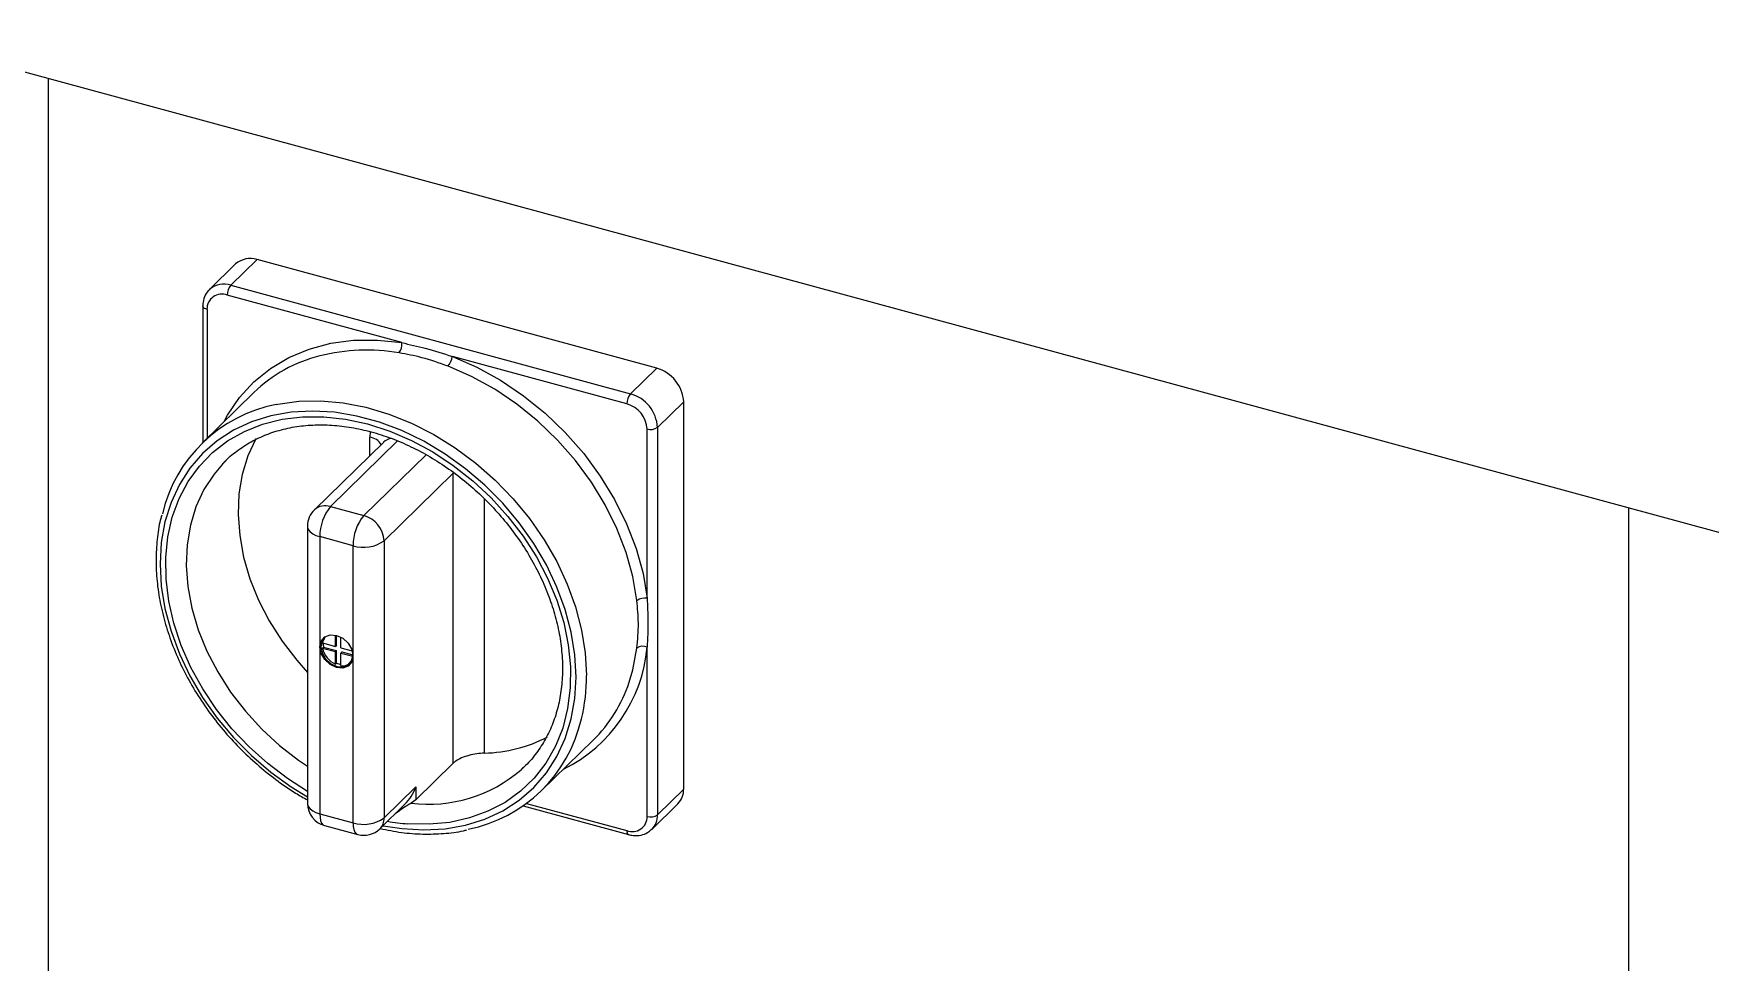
# Model space of a CAD drawing. Header units: millimetres. Extents: x 0 to 279, y 0 to 216.
# Drawn here: x 185.72 to 203.99, y 93.61 to 103.73 of the extents above; entities that cross this region are included whole.
import ezdxf

# ---------------------------------------------------------------- set-up
doc = ezdxf.new("R2010")
doc.units = ezdxf.units.MM

msp = doc.modelspace()

# ---------------------------------------------------------------- linework, layer by layer
at = {"color": 7, "linetype": 'Continuous', "lineweight": 25}
for p, q in [((117.376, 121.861), (207.232, 97.44)), ((187.92, 101.22), (187.635, 100.942)), ((188.153, 101.267), (187.868, 100.989)), ((192.507, 100.084), (188.153, 101.267)), ((187.635, 100.942), (187.639, 100.946)), ((189.73, 100.363), (187.829, 100.88)), ((187.868, 100.989), (192.221, 99.806)), ((187.563, 100.763), (187.563, 99.277)), ((192.182, 99.696), (190.281, 100.213)), ((192.221, 99.806), (192.507, 100.084)), ((188.119, 99.819), (187.554, 99.269)), ((192.801, 99.718), (192.516, 99.44)), ((192.801, 95.499), (192.801, 99.718)), ((192.403, 97.579), (192.403, 99.422)), ((192.516, 99.44), (192.516, 95.22)), ((189.533, 99.279), (188.778, 98.543)), ((187.815, 99.079), (187.775, 99.038)), ((190.291, 98.942), (189.537, 98.205)), ((190.291, 95.783), (190.291, 98.942)), ((188.953, 98.578), (189.316, 98.48)), ((203.098, 48.704), (203.098, 98.563)), ((188.703, 98.364), (188.703, 95.345)), ((189.199, 98.151), (188.836, 98.25)), ((188.836, 98.25), (188.836, 95.231)), ((189.199, 95.133), (189.199, 98.151)), ((189.537, 98.205), (189.537, 95.187)), ((188.866, 97.094), (189.008, 97.055)), ((188.878, 97.048), (188.866, 97.037)), ((188.866, 97.037), (189.008, 96.998)), ((188.878, 97.048), (189.019, 97.01)), ((189.008, 97.055), (189.008, 97.175)), ((189.019, 97.067), (189.008, 97.055)), ((189.019, 97.01), (189.008, 96.998)), ((189.019, 97.067), (189.019, 97.172)), ((189.019, 96.873), (189.019, 97.01)), ((189.067, 97.039), (189.067, 97.153)), ((189.067, 97.039), (189.188, 97.007)), ((192.403, 95.203), (192.403, 97.045)), ((189.008, 96.861), (189.008, 96.998)), ((189.019, 96.873), (189.008, 96.861)), ((189.078, 96.994), (189.067, 96.982)), ((189.067, 96.982), (189.195, 96.947)), ((189.067, 96.845), (189.067, 96.982)), ((189.078, 96.994), (189.195, 96.962)), ((191.25, 95.482), (191.815, 96.033)), ((189.883, 95.384), (190.291, 95.783)), ((191.03, 95.711), (191.068, 95.747)), ((189.537, 95.187), (189.883, 95.524)), ((189.883, 95.384), (189.831, 95.348)), ((189.883, 95.524), (189.883, 95.384)), ((192.516, 95.22), (192.801, 95.499)), ((188.836, 95.231), (189.199, 95.133)), ((189.49, 95.068), (189.765, 95.335)), ((191.051, 95.318), (192.199, 95.006)), ((192.454, 95.062), (192.739, 95.34)), ((188.887, 95.104), (189.25, 95.005)), ((192.454, 95.062), (192.45, 95.058))]:
    msp.add_line(p, q, dxfattribs=at)
at = {"color": 8, "linetype": 'Continuous', "lineweight": 25}
for p, q in [((185.877, 103.244), (185.877, 70.086)), ((187.608, 100.725), (187.608, 99.321)), ((189.386, 99.393), (189.382, 99.334)), ((189.685, 99.293), (188.953, 98.578)), ((189.382, 99.132), (189.382, 99.334)), ((189.316, 98.48), (189.994, 99.141)), ((190.629, 98.662), (190.629, 95.892)), ((191.09, 95.345), (192.182, 95.048))]:
    msp.add_line(p, q, dxfattribs=at)
at = {"color": 8, "linetype": 'Continuous', "lineweight": 25, "flags": 128}
for points in [[(187.608, 100.725), (187.594, 100.73), (187.582, 100.736), (187.573, 100.743), (187.567, 100.751), (187.564, 100.759), (187.563, 100.763)], [(187.794, 99.503), (187.832, 99.572), (187.963, 99.765), (188.119, 99.936), (188.299, 100.082), (188.5, 100.202), (188.72, 100.293), (188.956, 100.356), (189.205, 100.389), (189.464, 100.391), (189.73, 100.363)], [(191.63, 96.721), (191.616, 96.962), (191.577, 97.208), (191.511, 97.455), (191.42, 97.701), (191.305, 97.942), (191.168, 98.176), (191.009, 98.401), (190.831, 98.613), (190.635, 98.81), (190.425, 98.989), (190.202, 99.15), (189.97, 99.289), (189.73, 99.405), (189.486, 99.497), (189.241, 99.564), (188.997, 99.604), (188.757, 99.618), (188.525, 99.606), (188.302, 99.566), (188.092, 99.501), (187.896, 99.41), (187.718, 99.295), (187.559, 99.157), (187.422, 98.997), (187.307, 98.819), (187.216, 98.622), (187.15, 98.411), (187.11, 98.187), (187.097, 97.953), (187.11, 97.712), (187.15, 97.467), (187.216, 97.22), (187.307, 96.974), (187.422, 96.733), (187.559, 96.498), (187.718, 96.274), (187.896, 96.062), (188.092, 95.865), (188.302, 95.685), (188.525, 95.525), (188.703, 95.416)], [(188.36, 99.689), (188.379, 99.693), (188.609, 99.724), (188.847, 99.729), (189.092, 99.708), (189.34, 99.659), (189.589, 99.585), (189.836, 99.486), (190.078, 99.363), (190.312, 99.217), (190.536, 99.051), (190.747, 98.866), (190.943, 98.663), (191.122, 98.446), (191.281, 98.217), (191.418, 97.979), (191.533, 97.733), (191.624, 97.484), (191.689, 97.233), (191.729, 96.984), (191.742, 96.739)], [(188.703, 95.476), (188.484, 95.615), (188.269, 95.778), (188.067, 95.959), (187.88, 96.157), (187.711, 96.369), (187.561, 96.593), (187.433, 96.825), (187.328, 97.064), (187.247, 97.306), (187.192, 97.548), (187.162, 97.787), (187.159, 98.022), (187.181, 98.248), (187.23, 98.463), (187.304, 98.665), (187.403, 98.851), (187.525, 99.019), (187.668, 99.167), (187.832, 99.293), (188.015, 99.396), (188.213, 99.475), (188.425, 99.528), (188.648, 99.555), (188.88, 99.555), (189.117, 99.529), (189.358, 99.477), (189.598, 99.4), (189.836, 99.298), (190.068, 99.173), (190.291, 99.025), (190.504, 98.858), (190.703, 98.673), (190.886, 98.471), (191.051, 98.257), (191.196, 98.031), (191.319, 97.797), (191.419, 97.557), (191.494, 97.315), (191.544, 97.073), (191.568, 96.835), (191.566, 96.602), (191.537, 96.378), (191.483, 96.165), (191.403, 95.967), (191.299, 95.784), (191.172, 95.621), (191.024, 95.477), (190.855, 95.356), (190.669, 95.259), (190.468, 95.186), (190.253, 95.138), (190.028, 95.117), (189.795, 95.123), (189.795, 95.123)], [(187.775, 99.038), (187.685, 98.932), (187.574, 98.763), (187.488, 98.576), (187.427, 98.374), (187.391, 98.16), (187.382, 97.936), (187.4, 97.706), (187.444, 97.471), (187.513, 97.236), (187.607, 97.004), (187.725, 96.776), (187.865, 96.557), (188.026, 96.349), (188.204, 96.154), (188.398, 95.976), (188.606, 95.816), (188.703, 95.751)], [(188.703, 98.364), (188.704, 98.351), (188.714, 98.326), (188.733, 98.303), (188.761, 98.282), (188.795, 98.264), (188.836, 98.25)], [(192.208, 96.664), (192.247, 96.798), (192.291, 97.035)], [(189.526, 95.102), (189.73, 95.07), (189.97, 95.056), (190.202, 95.069), (190.425, 95.108), (190.635, 95.174), (190.831, 95.264), (191.009, 95.38), (191.168, 95.518), (191.305, 95.677), (191.42, 95.856), (191.511, 96.052), (191.577, 96.264), (191.616, 96.487), (191.63, 96.721)], [(188.703, 95.345), (188.704, 95.332), (188.714, 95.307), (188.733, 95.284), (188.761, 95.263), (188.795, 95.245), (188.836, 95.231)], [(188.836, 95.231), (188.839, 95.192), (188.845, 95.158), (188.856, 95.131), (188.87, 95.113), (188.887, 95.104)], [(189.199, 95.133), (189.201, 95.093), (189.208, 95.059), (189.219, 95.033), (189.233, 95.015), (189.25, 95.005)]]:
    msp.add_lwpolyline(points, dxfattribs=at)
at = {"color": 7, "linetype": 'Continuous', "lineweight": 25, "flags": 128}
for points in [[(190.281, 100.213), (190.547, 100.097), (190.806, 99.953), (191.055, 99.785), (191.291, 99.594), (191.511, 99.383), (191.712, 99.154), (191.892, 98.91), (192.048, 98.655), (192.179, 98.391), (192.283, 98.121), (192.358, 97.849), (192.403, 97.579)], [(192.291, 97.553), (192.247, 97.815), (192.174, 98.078), (192.074, 98.34), (191.947, 98.596), (191.796, 98.844), (191.621, 99.08), (191.426, 99.302), (191.213, 99.507), (190.984, 99.692), (190.743, 99.855), (190.491, 99.994), (190.234, 100.107)], [(188.142, 99.32), (188.14, 99.316), (188.053, 99.13), (187.992, 98.928), (187.956, 98.715), (187.947, 98.491), (187.964, 98.261), (188.007, 98.027), (188.076, 97.792), (188.169, 97.56), (188.286, 97.332), (188.426, 97.113), (188.585, 96.905), (188.703, 96.772)], [(189.198, 96.951), (189.185, 96.888), (189.145, 96.841), (189.087, 96.819), (189.018, 96.825), (188.949, 96.857), (188.89, 96.911), (188.851, 96.978), (188.837, 97.049), (188.851, 97.112), (188.89, 97.158), (188.949, 97.18), (189.018, 97.175), (189.087, 97.143), (189.145, 97.089), (189.185, 97.021), (189.198, 96.951)], [(188.885, 97.144), (188.862, 97.111), (188.848, 97.051), (188.862, 96.983), (188.899, 96.918), (188.955, 96.867), (189.022, 96.836), (189.088, 96.831), (189.144, 96.852), (189.182, 96.896), (189.195, 96.957), (189.195, 96.957)]]:
    msp.add_lwpolyline(points, dxfattribs=at)
at = {"color": 7, "linetype": 'Continuous', "lineweight": 25}
for centre, radius, start, end in [((188.077, 101.041), 0.238, 71.5838, 131.3262), ((187.77, 100.728), 0.163, 68.8623, 180.9223), ((187.999, 100.881), 0.17, 140.5129, 180.3434), ((189.583, 100.343), 0.148, 321.7414, 7.6047), ((189.228, 98.671), 1.597, 104.1607, 134.0118), ((190.08, 100.238), 0.202, 319.3194, 352.8375), ((192.397, 99.694), 0.405, 3.3916, 74.3338), ((192.353, 99.697), 0.17, 140.5129, 180.3434), ((192.112, 99.416), 0.405, 3.3916, 74.3338), ((188.664, 98.132), 1.586, 101.0379, 166.5789), ((192.1, 99.404), 0.304, 3.3916, 74.3338), ((192.442, 99.545), 0.128, 252.696, 305.3989), ((188.953, 98.364), 0.25, 134.305, 180), ((189.348, 98.253), 0.511, 140.5129, 180.3434), ((189.71, 98.154), 0.511, 140.5129, 180.3434), ((189.234, 98.187), 0.304, 3.3916, 74.3338), ((189.314, 98.519), 0.385, 252.696, 305.3989), ((192.378, 97.437), 0.144, 79.6811, 126.638), ((188.987, 97.073), 0.123, 140.2737, 170.0677), ((189.106, 97.085), 0.244, 191.4614, 246.264), ((189.044, 97.077), 0.169, 175.2062, 189.9018), ((192.356, 96.94), 0.116, 65.9164, 124.1836), ((189.102, 97.059), 0.204, 246.0891, 260.0136), ((189.085, 96.976), 0.132, 261.9179, 307.5366), ((190.695, 97.167), 1.594, 314.6169, 341.6087), ((190.14, 96.619), 1.587, 281.3823, 347.097), ((190.592, 97.468), 1.576, 271.3654, 297.3613), ((192.586, 95.492), 0.215, 315.3545, 1.9113), ((188.953, 95.345), 0.25, 180, 254.7955), ((189.314, 95.501), 0.385, 252.696, 305.3989), ((192.241, 95.2), 0.163, 248.8623, 0.9223), ((192.442, 95.325), 0.128, 252.696, 305.3989), ((189.316, 95.247), 0.25, 254.7955, 314.305)]:
    msp.add_arc(centre, radius, start, end, dxfattribs=at)
at = {"color": 8, "linetype": 'Continuous', "lineweight": 25}
for centre, radius, start, end in [((187.792, 100.762), 0.24, 71.6517, 129.8129), ((189.345, 98.205), 2.077, 80.1684, 104.1412), ((189.354, 99.154), 0.182, 33.0919, 81.2074), ((189.639, 99.168), 0.154, 98.8302, 133.7978), ((188.896, 98.408), 0.179, 71.5838, 131.3262), ((190.76, 97.196), 1.65, 296.2728, 354.7562), ((189.762, 96.729), 1.981, 346.4402, 0.2964), ((190.024, 96.869), 1.533, 262.777, 310.9953), ((189.376, 95.181), 0.161, 315.3545, 1.9113), ((192.301, 95.213), 0.215, 315.3545, 1.9113), ((189.974, 97.379), 2.264, 259.8651, 265.4604), ((192.224, 95.04), 0.0426, 169.3494, 234.3844)]:
    msp.add_arc(centre, radius, start, end, dxfattribs=at)
at = {"color": 7, "linetype": 'Continuous', "lineweight": 25}
msp.add_ellipse((189.661, 95.584), major_axis=(0.136, 0.322), ratio=0.653074, start_param=4.139424, end_param=4.799803, dxfattribs=at)
for points, knots in [([(187.642, 100.944), (187.634, 100.939), (187.607, 100.918), (187.578, 100.862), (187.564, 100.804), (187.563, 100.77), (187.563, 100.763)], [0, 0, 0, 0, 0.135604, 0.519596, 0.900003, 1, 1, 1, 1]), ([(189.73, 100.363), (189.815, 100.343), (189.999, 100.302), (190.183, 100.244), (190.281, 100.213)], [0, 0, 0, 0, 0.464709, 1, 1, 1, 1]), ([(190.234, 100.107), (190.139, 100.14), (189.961, 100.204), (189.783, 100.236), (189.7, 100.252)], [0, 0, 0, 0, 0.535205, 1, 1, 1, 1]), ([(187.777, 99.04), (187.778, 99.042), (187.818, 99.091), (187.914, 99.17), (188.065, 99.275), (188.234, 99.357), (188.416, 99.418), (188.609, 99.456), (188.812, 99.471), (189.021, 99.463), (189.235, 99.433), (189.452, 99.379), (189.669, 99.304), (189.883, 99.207), (190.092, 99.09), (190.293, 98.954), (190.486, 98.801), (190.666, 98.632), (190.833, 98.449), (190.983, 98.255), (191.117, 98.051), (191.231, 97.841), (191.325, 97.625), (191.398, 97.408), (191.449, 97.191), (191.478, 96.976), (191.484, 96.767), (191.468, 96.566), (191.43, 96.374), (191.37, 96.194), (191.289, 96.026), (191.186, 95.875), (191.099, 95.771), (191.041, 95.724), (191.03, 95.715)], [0, 0, 0, 0, 0.0011497, 0.0349322, 0.0687737, 0.1025266, 0.1361077, 0.1694865, 0.2026769, 0.2357163, 0.2686475, 0.3015084, 0.3343282, 0.3671269, 0.3999162, 0.4327013, 0.4654851, 0.4982678, 0.5310468, 0.5638186, 0.596579, 0.6293259, 0.6620589, 0.6947813, 0.7274988, 0.7602235, 0.7929761, 0.8257875, 0.858698, 0.8917548, 0.9250032, 0.9584701, 0.9921438, 1, 1, 1, 1]), ([(187.115, 98.484), (187.108, 98.459), (187.081, 98.365), (187.059, 98.192), (187.049, 97.967), (187.063, 97.735), (187.101, 97.5), (187.162, 97.264), (187.245, 97.029), (187.349, 96.797), (187.474, 96.571), (187.618, 96.353), (187.78, 96.145), (187.958, 95.949), (188.151, 95.768), (188.356, 95.603), (188.541, 95.473), (188.659, 95.407), (188.703, 95.383)], [0, 0, 0, 0, 0.0242138, 0.0907458, 0.157409, 0.2241834, 0.2910431, 0.3579624, 0.4249196, 0.4918986, 0.5588884, 0.625882, 0.6928777, 0.7598765, 0.8268802, 0.8938912, 0.9609116, 1, 1, 1, 1]), ([(192.403, 97.579), (192.407, 97.496), (192.416, 97.316), (192.408, 97.14), (192.403, 97.045)], [0, 0, 0, 0, 0.464709, 1, 1, 1, 1]), ([(192.291, 97.035), (192.3, 97.126), (192.315, 97.295), (192.299, 97.471), (192.291, 97.553)], [0, 0, 0, 0, 0.5352049, 1, 1, 1, 1]), ([(190.629, 95.892), (190.603, 95.891), (190.549, 95.887), (190.461, 95.868), (190.38, 95.841), (190.323, 95.811), (190.3, 95.791), (190.291, 95.783)], [0, 0, 0, 0, 0.223864, 0.448012, 0.665128, 0.875945, 1, 1, 1, 1]), ([(189.831, 95.348), (189.816, 95.339), (189.782, 95.318), (189.72, 95.275), (189.679, 95.246), (189.658, 95.231)], [0, 0, 0, 0, 0.267023, 0.613451, 1, 1, 1, 1]), ([(189.494, 95.07), (189.572, 95.055), (189.729, 95.024), (189.961, 95.007), (190.186, 95.015), (190.345, 95.032), (190.426, 95.053), (190.437, 95.056)], [0, 0, 0, 0, 0.2403488, 0.480591, 0.7206365, 0.960377, 1, 1, 1, 1]), ([(192.199, 95.006), (192.216, 95.002), (192.262, 94.992), (192.334, 94.996), (192.403, 95.019), (192.434, 95.048), (192.447, 95.06)], [0, 0, 0, 0, 0.184436, 0.509567, 0.797432, 1, 1, 1, 1])]:
    msp.add_open_spline(points, degree=3, knots=knots, dxfattribs=at)

doc.saveas('drawing.dxf')
